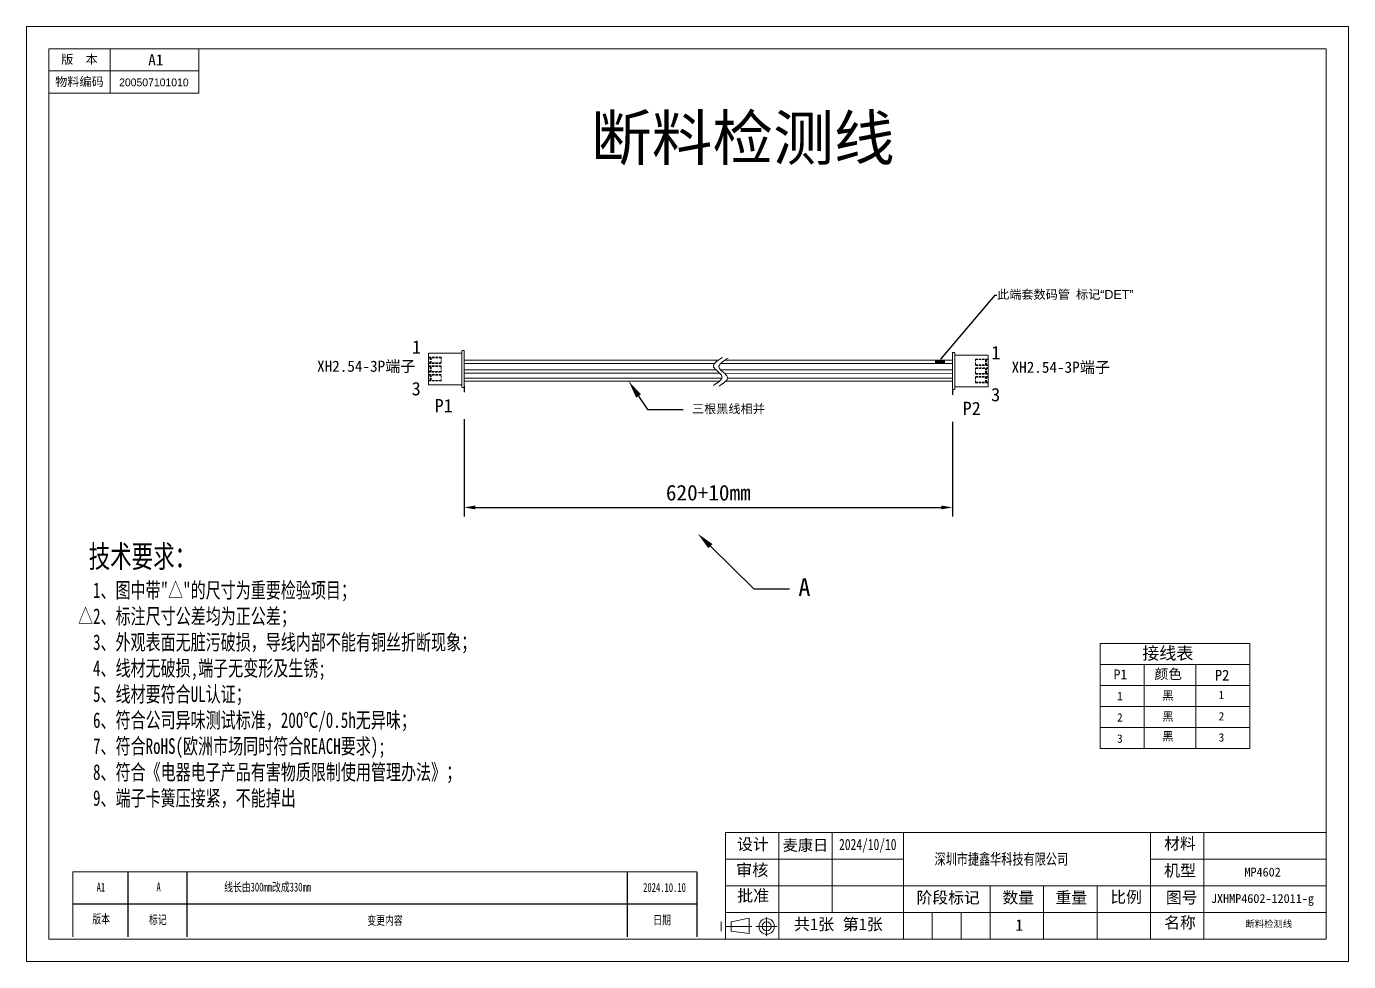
# Model space of a CAD drawing. Header units: millimetres. Extents: x -293 to 5666, y -3485 to 352.
# Drawn here: x 134.3 to 431.3, y -1678.6 to -1468.6 of the extents above; entities that cross this region are included whole.
import ezdxf
from ezdxf import colors
from ezdxf.entities.mleader import LeaderData, LeaderLine
from ezdxf.math import Vec2, Vec3

# ---------------------------------------------------------------- set-up
doc = ezdxf.new("R2010")
doc.units = ezdxf.units.MM
doc.header["$PDSIZE"] = -1
doc.linetypes.add('F', pattern=[0.75, 0.5, -0.25])
doc.layers.get('0').update_dxf_attribs({"lineweight": 18})
doc.layers.add('更新', color=10, linetype='Continuous', lineweight=18)
doc.styles.add('SLDTEXTSTYLE0', font='')
doc.styles.add('SLDTEXTSTYLE1', font='')
doc.styles.get("Standard").update_dxf_attribs({"font": ''})
doc.styles.add('STYLE3', font='')
doc.styles.get('SLDTEXTSTYLE0').set_extended_font_data('汉仪长仿宋体')
doc.styles.get('SLDTEXTSTYLE1').set_extended_font_data('汉仪长仿宋体')
doc.styles.get('Standard').set_extended_font_data('FangSong')
doc.styles.get('STYLE3').set_extended_font_data('SimSun')
doc.dimstyles.new('ISO-25', dxfattribs={"dimtxt": 2.5, "dimasz": 2.5, "dimexe": 1.25, "dimexo": 0.625, "dimtad": 1, "dimtxsty": 'Standard', "dimcen": 2.5, "dimdle": 5, "dimadec": 0, "dimazin": 0, "dimtfac": 1, "dimtmove": 0, "dimatfit": 3, "dimfxl": 1, "dimarcsym": 0})

# ---------------------------------------------------------------- blocks, each defined once
blk = doc.blocks.new('*D1126')
at = {"color": 0, "lineweight": -2, "transparency": 16777216}
for p, q in [((232.59, -1549.33), (232.59, -1578.65)), ((342.3, -1550.15), (342.3, -1578.65)), ((235.09, -1576.65), (339.8, -1576.65))]:
    blk.add_line(p, q, dxfattribs=at)
at = {"color": 0, "transparency": 16777216}
for points in [[(235.09, -1576.23), (235.09, -1577.07), (232.59, -1576.65)], [(339.8, -1576.23), (339.8, -1577.07), (342.3, -1576.65)]]:
    blk.add_solid(points, dxfattribs=at)
at = {"layer": 'Defpoints', "color": 0, "transparency": 16777216}
for p in [(232.59, -1549.33), (342.3, -1550.15), (342.3, -1576.65)]:
    blk.add_point(p, dxfattribs=at)
at = {"color": 0, "transparency": 16777216, "insert": (287.44, -1573.36), "char_height": 3.5, "attachment_point": 5}
blk.add_mtext('\\A1;620+10mm', dxfattribs=at)

msp = doc.modelspace()

# ---------------------------------------------------------------- hatches: boundary and pattern name
at = {"lineweight": 15}
msp.add_hatch(color=256, dxfattribs=at).paths.add_polyline_path([(340.6146, -1544.428), (340.6028, -1543.5171), (338.3372, -1543.5171), (338.3489, -1544.428)])

# ---------------------------------------------------------------- linework, layer by layer
at = {"color": 0, "lineweight": 13}
for p, q in [((139.268, -1473.6304), (426.2571, -1473.6304)), ((139.268, -1673.6304), (139.268, -1473.6304)), ((232.5861, -1543.6024), (289.6436, -1543.6024)), ((232.5861, -1544.346), (288.8012, -1544.346)), ((290.1705, -1544.346), (342.2954, -1544.346)), ((291.1126, -1543.6024), (342.2954, -1543.6024)), ((232.5861, -1545.7092), (289.1005, -1545.7092)), ((232.5861, -1546.4709), (290.0205, -1546.5295)), ((290.1857, -1545.7092), (342.2954, -1545.7092)), ((291.0918, -1546.5306), (342.2954, -1546.5828)), ((232.5861, -1547.5833), (290.5063, -1547.5833)), ((232.5861, -1548.3077), (289.9513, -1548.3077)), ((291.3583, -1548.3077), (342.2954, -1548.3077)), ((291.7743, -1547.5833), (342.2954, -1547.5833))]:
    msp.add_line(p, q, dxfattribs=at)
for p, q in [((153.068, -1473.6304), (153.068, -1483.6304)), ((173.0278, -1473.6304), (173.0278, -1483.6304)), ((139.268, -1478.6304), (173.0278, -1478.6304)), ((139.268, -1483.6304), (173.0278, -1483.6304)), ((144.7116, -1658.4574), (284.8693, -1658.4574)), ((144.7116, -1658.4574), (144.7116, -1673.0809)), ((144.7116, -1665.7422), (284.8693, -1665.7422))]:
    msp.add_line(p, q)
at = {"color": 0, "linetype": 'ByBlock', "lineweight": 13}
for p in [(426.2571, -1473.6304), (139.268, -1673.6304)]:
    msp.add_line(p, (426.2671, -1673.6304), dxfattribs=at)
at = {"lineweight": 0}
for p, q in [((232.1256, -1541.4545), (232.1653, -1541.4261)), ((232.1653, -1541.4261), (232.2165, -1541.4147)), ((232.2165, -1541.4147), (232.6027, -1541.4147)), ((232.6027, -1549.7134), (232.6027, -1541.4147)), ((224.5596, -1549.1113), (224.5596, -1542.0168)), ((224.5596, -1542.0168), (232.0858, -1542.0168)), ((224.5596, -1542.8177), (224.5596, -1542.0168)), ((232.0858, -1541.5454), (232.0972, -1541.4943)), ((232.0858, -1549.1113), (232.0858, -1541.5454)), ((232.0972, -1541.4943), (232.1256, -1541.4545)), ((342.2954, -1541.8527), (342.6816, -1541.8527)), ((342.2954, -1541.8527), (342.2954, -1550.1514)), ((342.6816, -1541.8527), (342.7328, -1541.8641)), ((342.7328, -1541.8641), (342.7725, -1541.8925)), ((342.7725, -1541.8925), (342.8009, -1541.9323)), ((342.8009, -1541.9323), (342.8123, -1541.9834)), ((342.8123, -1541.9834), (342.8123, -1542.4548)), ((350.3385, -1542.4548), (342.8123, -1542.4548)), ((342.8123, -1542.4548), (342.8123, -1550.0208)), ((350.3385, -1542.4548), (350.3385, -1549.5493)), ((224.5596, -1549.1113), (232.0858, -1549.1113)), ((232.0858, -1549.5828), (232.0858, -1549.1113)), ((232.0972, -1549.6339), (232.0858, -1549.5828)), ((232.1256, -1549.6737), (232.0972, -1549.6339)), ((232.1653, -1549.7021), (232.1256, -1549.6737)), ((232.2165, -1549.7134), (232.1653, -1549.7021)), ((232.6027, -1549.7134), (232.2165, -1549.7134)), ((342.6816, -1550.1514), (342.2954, -1550.1514)), ((342.7328, -1550.1401), (342.6816, -1550.1514)), ((342.7725, -1550.1117), (342.7328, -1550.1401)), ((342.8009, -1550.0719), (342.7725, -1550.1117)), ((342.8123, -1550.0208), (342.8009, -1550.0719)), ((350.3385, -1549.5493), (342.8123, -1549.5493)), ((350.3385, -1548.7484), (350.3385, -1549.5493))]:
    msp.add_line(p, q, dxfattribs=at)
at = {"linetype": 'ByBlock', "lineweight": 13}
for p, q in [((232.5861, -1542.8413), (232.5861, -1549.3326)), ((232.5861, -1545.4267), (232.5861, -1545.4267))]:
    msp.add_line(p, q, dxfattribs=at)
at = {"lineweight": 5}
for p, q in [((375.4424, -1630.7475), (375.4424, -1607.2275)), ((375.4424, -1607.2275), (409.0541, -1607.2275)), ((409.0541, -1607.2275), (409.0541, -1630.7475)), ((375.4424, -1611.9315), (409.0541, -1611.9315)), ((385.3229, -1611.9315), (385.3229, -1630.7475)), ((396.9855, -1611.9315), (396.9855, -1630.7475)), ((375.4424, -1616.6355), (409.0541, -1616.6355)), ((375.4424, -1621.3395), (409.0541, -1621.3395)), ((375.4424, -1626.0435), (409.0541, -1626.0435)), ((375.4424, -1630.7475), (409.0541, -1630.7475))]:
    msp.add_line(p, q, dxfattribs=at)
at = {"lineweight": 13}
for p, q in [((291.2671, -1649.6304), (386.7671, -1649.6304)), ((291.2671, -1649.6304), (291.2671, -1673.6304)), ((303.2671, -1649.6304), (303.2671, -1673.6304)), ((315.2671, -1649.6304), (315.2671, -1667.6304)), ((331.2671, -1649.6304), (331.2671, -1673.6304)), ((386.7671, -1649.6304), (386.7671, -1673.6304)), ((386.7671, -1649.6304), (426.2671, -1649.6304)), ((398.7671, -1649.6304), (398.7671, -1673.6304)), ((331.2671, -1655.6304), (291.2671, -1655.6304)), ((386.7671, -1655.6304), (426.2671, -1655.6304)), ((291.2671, -1661.6304), (426.2671, -1661.6304)), ((350.7671, -1673.6304), (350.7671, -1661.6304)), ((362.7671, -1661.6304), (362.7671, -1673.6304)), ((374.7671, -1661.6304), (374.7671, -1673.6304)), ((331.2671, -1667.6304), (291.2671, -1667.6304)), ((292.5472, -1669.7405), (296.6533, -1668.8557)), ((296.6533, -1668.8557), (296.6533, -1672.3522)), ((300.5472, -1668.6337), (300.5472, -1672.9058)), ((426.2671, -1667.6304), (331.2671, -1667.6304)), ((337.7671, -1673.6304), (337.7671, -1667.6304)), ((344.2671, -1667.6304), (344.2671, -1673.6304)), ((290.3514, -1669.7405), (290.3514, -1671.7706)), ((297.2136, -1670.7343), (291.2088, -1670.7343)), ((292.5472, -1669.7405), (292.5472, -1671.7706)), ((296.6533, -1672.3522), (292.5472, -1671.7706)), ((302.9443, -1670.7279), (298.1119, -1670.7279))]:
    msp.add_line(p, q, dxfattribs=at)
at = {"lineweight": -3}
for p, q in [((157.1008, -1673.0809), (157.1008, -1658.4574)), ((170.2696, -1658.4574), (170.2696, -1673.0809)), ((269.198, -1658.4574), (269.198, -1673.0809)), ((284.8693, -1658.4574), (284.8693, -1673.0809))]:
    msp.add_line(p, q, dxfattribs=at)
at = {"lineweight": -2}
msp.add_line((284.8693, -1665.7422), (144.7116, -1665.7422), dxfattribs=at)
at = {"linetype": 'F', "lineweight": 13}
for points in [[(227.44, -1542.8946), (227.44, -1544.2999), (224.5596, -1544.2999)], [(227.44, -1542.8946), (224.5596, -1542.8946)], [(227.44, -1543.0186), (224.5596, -1543.0186)], [(227.44, -1544.1759), (224.5596, -1544.1759)], [(224.9264, -1543.0186), (224.9264, -1544.1759)], [(225.2122, -1543.0186), (225.2122, -1544.1759)], [(347.458, -1543.3326), (347.458, -1544.7379), (350.3385, -1544.7379)], [(347.458, -1543.3326), (350.3385, -1543.3326)], [(347.458, -1543.4566), (350.3385, -1543.4566)], [(349.6859, -1543.4566), (349.6859, -1544.6139)], [(349.9717, -1543.4566), (349.9717, -1544.6139)], [(227.44, -1544.8614), (224.5596, -1544.8614)], [(224.5596, -1546.2667), (227.44, -1546.2667), (227.44, -1544.8614)], [(227.44, -1544.9855), (224.5596, -1544.9855)], [(227.44, -1546.1427), (224.5596, -1546.1427)], [(227.44, -1548.2336), (227.44, -1546.8283), (224.5596, -1546.8283)], [(227.44, -1546.9523), (224.5596, -1546.9523)], [(224.9264, -1544.9855), (224.9264, -1546.1427)], [(224.9264, -1548.1095), (224.9264, -1546.9523)], [(225.2122, -1544.9855), (225.2122, -1546.1427)], [(225.2122, -1548.1095), (225.2122, -1546.9523)], [(347.458, -1544.6139), (350.3385, -1544.6139)], [(350.3385, -1545.2994), (347.458, -1545.2994), (347.458, -1546.7048)], [(347.458, -1545.4235), (350.3385, -1545.4235)], [(347.458, -1546.5807), (350.3385, -1546.5807)], [(347.458, -1546.7048), (350.3385, -1546.7048)], [(347.458, -1548.6716), (347.458, -1547.2663), (350.3385, -1547.2663)], [(349.6859, -1546.5807), (349.6859, -1545.4235)], [(349.9717, -1546.5807), (349.9717, -1545.4235)], [(227.44, -1548.1095), (224.5596, -1548.1095)], [(227.44, -1548.2336), (224.5596, -1548.2336)], [(347.458, -1547.3903), (350.3385, -1547.3903)], [(347.458, -1548.5475), (350.3385, -1548.5475)], [(347.458, -1548.6716), (350.3385, -1548.6716)], [(349.6859, -1548.5475), (349.6859, -1547.3903)], [(349.9717, -1548.5475), (349.9717, -1547.3903)]]:
    msp.add_lwpolyline(points, dxfattribs=at)
at = {"lineweight": 13}
for radius in [1.75, 1]:
    msp.add_circle((300.5472, -1670.7343), radius, dxfattribs=at)
at = {"color": 0}
for points in [[(290.6328, -1542.9709), (288.6199, -1545.0413), (290.5178, -1547.2268), (288.6199, -1549.2397)], [(291.8712, -1543.1264), (289.8583, -1545.1969), (291.7562, -1547.3824), (289.8583, -1549.3953)]]:
    msp.add_spline(points, degree=3, dxfattribs=at)
at = {"layer": 'Defpoints', "lineweight": 13}
msp.add_lwpolyline([(431.268, -1678.6304), (431.268, -1468.6304), (134.268, -1468.6304), (134.268, -1678.6304)], close=True, dxfattribs=at)

# ---------------------------------------------------------------- texts
at = {"style": 'STYLE3'}
for p in [(220.8588, -1542.1333), (351.0192, -1543.3695)]:
    msp.add_text('1', height=3, dxfattribs=at).set_placement(p)
for s, width, gutter_width, insert, char_height, attachment_point in [('{\\fSimSun|b0|i0|c134|p2;版  本}', 13.8, 12.5, (146.168, -1476.1304), 2, 5), ('A1', 13.8, 12.5, (163.3254, -1476.1304), 2.5, 5), ('{\\fSimSun|b0|i0|c134|p2;物料编码}', 13.8, 12.5, (146.168, -1481.1304), 2, 5), ('{\\fSimSun|b0|i0|c134|p2;麦康日}', 12, 12.5, (309.2671, -1652.6304), 2.5, 5), ('{\\fSimSun|b0|i0|c134|p2;\\W0.7584;2024/10/10}', 16, 12.5, (323.2671, -1652.6304), 2.5, 5), ('\\pxqc;1', 10, 17.5, (352.2975, -1669.1229), 2.6, 1)]:
    msp.add_mtext_dynamic_manual_height_columns(s, width=width, gutter_width=gutter_width, heights=[0], dxfattribs=dict(insert=insert, char_height=char_height, attachment_point=attachment_point))
at = {"color": 7, "linetype": 'Continuous', "lineweight": 35, "insert": (162.8991, -1480.3153), "char_height": 1.75, "width": 8.261508, "attachment_point": 2, "style": 'SLDTEXTSTYLE1'}
msp.add_mtext('200507101010', dxfattribs=at)
for s, insert, char_height, width, attachment_point in [('XH2.54-3P{\\fSimSun|b0|i0|c134|p46;端子}', (199.5497, -1543.682), 2.5, 21.349872, 1), ('XH2.54-3P{\\fSimSun|b0|i0|c134|p46;端子}', (355.5743, -1543.9108), 2.5, 21.349872, 1), ('{\\fHYSWLongFangSong|b0|i0|c134|p2;深圳市捷鑫华科技有限公司}', (338.2677, -1654.3656), 2.5, 50.284277, 1), ('审核', (293.6993, -1656.7581), 2.64583, 8.130821, 1), ('机型', (389.8041, -1656.8571), 2.64583, 8.073706, 1), ('MP4602', (411.9599, -1657.5342), 2, 23.796946, 2), ('图号', (390.2459, -1662.9625), 2.6, 8.743768, 1), ('第1张', (317.6292, -1668.9167), 2.6458, 10.845055, 1)]:
    msp.add_mtext(s, dxfattribs=dict(insert=insert, char_height=char_height, width=width, attachment_point=attachment_point))
at = {"char_height": 3, "width": 4.197941, "attachment_point": 1, "style": 'STYLE3'}
for insert in [(220.8042, -1548.4754), (350.9645, -1549.8148)]:
    msp.add_mtext('3', dxfattribs=dict(at, insert=insert))
at = {"lineweight": 13, "insert": (145.8567, -1585.1548), "char_height": 5, "width": 145.804102, "attachment_point": 1}
msp.add_mtext('{\\W0.707;\\C0; 技术要求：\\P\\H0.7x;  1、图中带"△"的尺寸为重要检验项目；\\P△2、标注尺寸公差均为正公差；\\P  3、外观表面无脏污破损，导线内部不能有铜丝折断现象；\\P  4、线材无破损,端子无变形及生锈;\\P  5、线材要符合UL认证；\\P  6、符合公司异味测试标准，200℃/0.5h无异味；\\P  7、符合RoHS(欧洲市场同时符合REACH要求);\\P  8、符合《电器电子产品有害物质限制使用管理办法》；\\P  9\\fFangSong|b0|i0|c134|p49;、端子卡簧压接紧，不能掉出}', dxfattribs=at)
at = {"lineweight": 5, "attachment_point": 5}
for s, insert, char_height, width in [('接线表', (390.6657, -1609.546), 2.8, 18.835288), ('颜色', (390.7618, -1614.1795), 2.25792, 22.602346), ('P1', (380.0172, -1614.1586), 2.25792, 22.602346), ('P2', (402.8625, -1614.3184), 2.4, 27.122815), ('1', (379.9019, -1619.0052), 1.8816, 4.093105), ('黑', (390.6887, -1619.0052), 1.8816, 4.093105), ('1', (402.7155, -1618.7453), 1.8816, 4.093105), ('2', (379.9019, -1623.8052), 1.8816, 4.093105), ('黑', (390.6887, -1623.7052), 1.8816, 4.093105), ('2', (402.7155, -1623.5453), 1.8816, 4.093105), ('黑', (390.6887, -1628.172), 1.8816, 4.093105), ('3', (402.7155, -1628.3121), 1.8816, 4.093105), ('3', (379.9019, -1628.572), 1.8816, 4.093105)]:
    msp.add_mtext(s, dxfattribs=dict(at, insert=insert, char_height=char_height, width=width))
at = {"attachment_point": 1}
for s, insert, char_height in [('设计', (293.9101, -1650.9836), 2.6), ('材料', (389.841, -1650.8331), 2.6), ('批准', (293.9101, -1662.4938), 2.64583), ('阶段标记', (334.2111, -1662.9625), 2.6), ('数量', (353.5272, -1662.9625), 2.6), ('重量', (365.4412, -1662.9625), 2.6), ('比例', (377.7397, -1662.8265), 2.6), ('共1张', (306.6776, -1668.9167), 2.6458), ('名称', (389.863, -1668.5826), 2.6)]:
    msp.add_mtext(s, dxfattribs=dict(at, insert=insert, char_height=char_height))
at = {"char_height": 2, "attachment_point": 1, "style": 'SLDTEXTSTYLE0'}
for s, insert in [('{\\fFangSong|b0|i0|c134|p49;\\W0.707;A1}', (150.0352, -1660.9315)), ('{\\fFangSong|b0|i0|c134|p49;\\W0.707;A}', (163.4768, -1660.882)), ('{\\fFangSong|b0|i0|c134|p49;\\W0.707;线长由300mm改成330mm}', (178.6884, -1660.9033)), ('{\\fFangSong|b0|i0|c134|p49;\\W0.707;2024.10.10}', (272.7958, -1660.9939)), ('{\\fFangSong|b0|i0|c134|p49;\\W0.707;版本}', (149.0563, -1668.046)), ('{\\fFangSong|b0|i0|c134|p49;\\W0.707;标记}', (161.803, -1668.2187)), ('{\\fFangSong|b0|i0|c134|p49;\\W0.707;变更内容}', (210.8471, -1668.3911)), ('{\\fFangSong|b0|i0|c134|p49;\\W0.707;日期}', (275.0774, -1668.2898))]:
    msp.add_mtext(s, dxfattribs=dict(at, insert=insert))
at = {"color": 3, "insert": (400.3556, -1663.4751), "char_height": 2, "width": 9.737229, "attachment_point": 1}
msp.add_mtext('JXHMP4602-12011-g', dxfattribs=at)
at = {"color": 3, "lineweight": 13, "insert": (408.0902, -1669.4121), "char_height": 1.5, "attachment_point": 1}
msp.add_mtext_dynamic_manual_height_columns('断料检测线', width=35.683888, gutter_width=25, heights=[0], dxfattribs=at)

# ---------------------------------------------------------------- dimensions: what is measured, and where the dimension line sits
dim = msp.add_linear_dim(base=(342.2954, -1576.6515), p1=(232.5861, -1549.3326), p2=(342.2954, -1550.1514), text='620+10mm', dimstyle='ISO-25', override={"dimtxt": 3.5, "dimexe": 2, "dimexo": 0, "dimgap": 1.524, "dimtih": 1, "dimtoh": 1, "dimzin": 0, "dimtxsty": 'Standard', "dimadec": 2, "dimtolj": 1})
dim.commit()
dim.dimension.update_dxf_attribs({"geometry": '*D1126', "text_midpoint": (287.4407, -1573.3575)})

# ---------------------------------------------------------------- leaders
at = {"color": 7, "lineweight": 13}
ml = msp.add_multileader_mtext('Standard', dxfattribs=at)
ml.set_content('{\\fSimSun|b0|i0|c134|p46;\\C256;此端套数码管 标记\\fArial|b0|i0|c134|p46;“DET”}', color=7)
ml.set_leader_properties()
ml.build(insert=Vec2(0, 0))
ml.multileader.update_dxf_attribs({"text_right_attachment_type": 6, "dogleg_length": 0.36, "arrow_head_size": 0.18})
ctx = ml.context
ctx.base_point, ctx.char_height, ctx.arrow_head_size, ctx.landing_gap_size, ctx.plane_origin = Vec3(352.2262, -1528.9514), 2, 0.18, 0.09, Vec3(339.5294, -1543.5171)
ctx.right_attachment = 6
notes = []
notes.append((ctx, [(0, (1, 1, 0), (351.8662, -1528.9514), (1, 0), 0.36, [(0, [(339.5294, -1543.5171)], 0, [])])]))
ctx.mtext.insert, ctx.mtext.flow_direction = Vec3(352.3162, -1527.8061), 5
ml = msp.add_multileader_mtext('Standard')
ml.set_content('{\\fSimSun|b0|i0|c134|p2;三根黑线相并}', color=256)
ml.set_leader_properties()
ml.build(insert=Vec2(0, 0))
ctx = ml.context
ctx.base_point, ctx.char_height, ctx.plane_origin = Vec3(281.7772, -1554.6441), 2, Vec3(269.5666, -1548.3077)
notes.append((ctx, [(0, (1, 1, 0), (273.7772, -1554.6441), (1, 0), 8, [(0, [(269.5666, -1548.3077)], 0, [])])]))
ctx.mtext.insert, ctx.mtext.flow_direction = Vec3(283.7772, -1553.4989), 5
at = {"layer": '更新'}
ml = msp.add_multileader_mtext('Standard', dxfattribs=at)
ml.set_content('A', color=256)
ml.set_leader_properties()
ml.build(insert=Vec2(0, 0))
ml.multileader.update_dxf_attribs({"text_right_attachment_type": 6})
ctx = ml.context
ctx.base_point, ctx.plane_origin = Vec3(305.669, -1594.9557), Vec3(285.0707, -1582.5386)
ctx.right_attachment = 6
notes.append((ctx, [(0, (1, 1, 0), (297.669, -1594.9557), (1, 0), 8, [(0, [(285.0707, -1582.5386)], 256, [])])]))
ctx.mtext.insert = Vec3(307.669, -1592.5443)
for ctx, leaders in notes:
    for number, flags, end, landing, length, lines in leaders:
        leader = LeaderData()
        leader.index, (leader.has_last_leader_line, leader.has_dogleg_vector, leader.attachment_direction) = number, flags
        leader.last_leader_point, leader.dogleg_vector, leader.dogleg_length = Vec3(end), Vec3(landing), length
        for number, points, colour, breaks in lines:
            line = LeaderLine()
            line.index, line.vertices, line.color, line.breaks = number, Vec3.list(points), colors.encode_raw_color(colour), breaks
            leader.lines.append(line)
        ctx.leaders.append(leader)

# ---------------------------------------------------------------- next in the draw order: texts
at = {"lineweight": 35, "insert": (295.1823, -1494.2404), "char_height": 10, "width": 183.457219, "attachment_point": 5, "bg_fill": 2}
msp.add_mtext('{\\C1;断料检测线}', dxfattribs=at)
at = {"linetype": 'ByBlock', "lineweight": 30, "char_height": 3, "width": 14.886496, "attachment_point": 5, "bg_fill": 2}
for s, insert in [('P1', (227.9935, -1553.7984)), ('P2', (346.6021, -1554.4118))]:
    msp.add_mtext(s, dxfattribs=dict(at, insert=insert))

doc.saveas('drawing.dxf')
